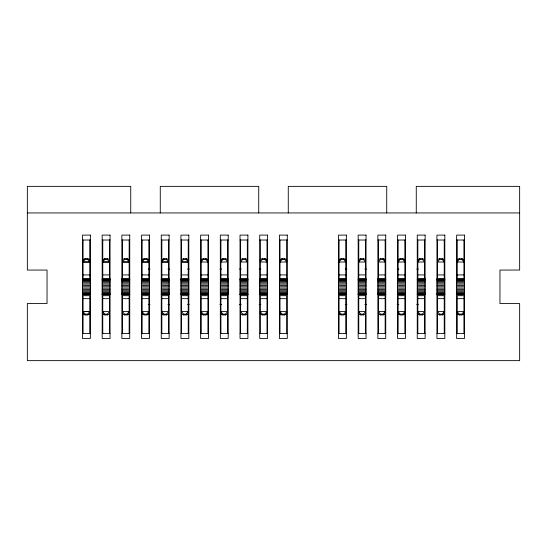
<?xml version="1.0" encoding="UTF-8"?>
<svg xmlns="http://www.w3.org/2000/svg" width="547" height="547" viewBox="0 0 547 547"><rect width="100%" height="100%" fill="white"/><g stroke="black" fill="none" stroke-linecap="round" stroke-linejoin="round"><path stroke-width="0.82" d="M109.468 311.571L109.462 313.971L107.499 314.928L104.737 314.928L102.774 313.971L102.768 311.571L109.462 311.571L107.499 314.135L107.499 314.928M129.16 311.571L129.154 313.971L127.191 314.928L124.429 314.928L122.466 313.971L122.466 311.571L129.154 311.571L127.191 314.135L127.191 314.928M146.883 258.656L146.883 259.449L148.846 262.013L142.158 262.013L142.158 259.613L144.121 258.656L146.883 258.656L148.846 259.613L148.852 262.013L142.152 262.013L142.158 259.613M148.846 313.971L148.846 311.571L142.152 311.571L142.158 313.971L144.121 314.928L146.883 314.928L148.846 313.971L148.852 311.571L146.883 314.135L146.883 314.928M168.544 311.571L168.538 313.971L166.575 314.928L163.813 314.928L161.85 313.971L161.85 311.571L168.538 311.571L166.575 314.135L166.575 314.928M188.236 311.571L188.23 313.971L186.267 314.928L183.505 314.928L181.542 313.971L181.542 311.571L188.23 311.571L186.267 314.135L186.267 314.928M201.234 262.013L201.234 259.613L203.197 258.656L205.959 258.656L207.922 259.613L207.928 262.013L201.228 262.013L203.197 259.449L203.197 258.656M207.928 311.571L207.922 313.971L205.959 314.928L203.197 314.928L201.234 313.971L201.228 311.571L207.922 311.571L205.959 314.135L205.959 314.928M220.926 262.013L220.926 259.613L222.889 258.656L225.651 258.656L227.614 259.613L227.62 262.013L220.92 262.013L222.889 259.449L222.889 258.656M227.62 311.571L227.614 313.971L225.651 314.928L222.889 314.928L220.926 313.971L220.926 311.571L227.614 311.571L225.651 314.135L225.651 314.928M240.618 259.613L240.612 262.013L247.312 262.013L247.306 259.613L245.343 258.656L242.581 258.656L240.618 259.613L240.618 262.013L242.581 259.449L242.581 258.656M247.306 313.971L247.306 311.571L240.612 311.571L240.618 313.971L242.581 314.928L245.343 314.928L247.306 313.971L247.312 311.571L245.343 314.135L245.343 314.928M260.31 262.013L260.31 259.613L262.273 258.656L265.035 258.656L266.998 259.613L267.004 262.013L260.304 262.013L262.273 259.449L262.273 258.656M267.004 311.571L266.998 313.971L265.035 314.928L262.273 314.928L260.31 313.971L260.31 311.571L266.998 311.571L265.035 314.135L265.035 314.928M280.002 262.013L280.002 259.613L281.965 258.656L284.727 258.656L286.69 259.613L286.696 262.013L279.996 262.013L281.965 259.449L281.965 258.656M286.696 311.571L286.69 313.971L284.727 314.928L281.965 314.928L280.002 313.971L280.002 311.571L286.69 311.571L284.727 314.135L284.727 314.928M339.078 259.613L339.072 262.013L345.772 262.013L345.766 259.613L343.803 258.656L341.041 258.656L339.078 259.613L339.078 262.013L341.041 259.449L341.041 258.656M345.766 313.971L345.766 311.571L339.072 311.571L339.078 313.971L341.041 314.928L343.803 314.928L345.766 313.971L345.772 311.571L343.803 314.135L343.803 314.928M358.77 262.013L358.77 259.613L360.733 258.656L363.495 258.656L365.458 259.613L365.464 262.013L358.764 262.013L360.733 259.449L360.733 258.656M365.464 311.571L365.458 313.971L363.495 314.928L360.733 314.928L358.77 313.971L358.77 311.571L365.458 311.571L363.495 314.135L363.495 314.928M378.462 262.013L378.462 259.613L380.425 258.656L383.187 258.656L385.15 259.613L385.156 262.013L378.456 262.013L380.425 259.449L380.425 258.656M385.156 311.571L385.15 313.971L383.187 314.928L380.425 314.928L378.462 313.971L378.462 311.571L385.15 311.571L383.187 314.135L383.187 314.928M398.154 262.013L398.154 259.613L400.117 258.656L402.879 258.656L404.842 259.613L404.848 262.013L398.148 262.013L400.117 259.449L400.117 258.656M404.848 311.571L404.842 313.971L402.879 314.928L400.117 314.928L398.154 313.971L398.148 311.571L404.842 311.571L402.879 314.135L402.879 314.928M417.846 262.013L417.846 259.613L419.809 258.656L422.571 258.656L424.534 259.613L424.54 262.013L417.84 262.013L419.809 259.449L419.809 258.656M424.54 311.571L424.534 313.971L422.571 314.928L419.809 314.928L417.846 313.971L417.846 311.571L424.534 311.571L422.571 314.135L422.571 314.928M437.538 259.613L437.532 262.013L444.232 262.013L444.226 259.613L442.263 258.656L439.501 258.656L437.538 259.613L437.538 262.013L439.501 259.449L439.501 258.656M444.226 313.971L444.226 311.571L437.532 311.571L437.538 313.971L439.501 314.928L442.263 314.928L444.226 313.971L444.232 311.571L442.263 314.135L442.263 314.928M457.23 262.013L457.23 259.613L459.193 258.656L461.955 258.656L463.918 259.613L463.924 262.013L457.224 262.013L459.193 259.449L459.193 258.656M463.924 311.571L463.918 313.971L461.955 314.928L459.193 314.928L457.23 313.971L457.23 311.571L463.918 311.571L461.955 314.135L461.955 314.928M85.045 258.656L85.045 259.449L83.082 262.013L89.776 262.013L89.77 259.613L87.807 258.656L85.045 258.656L83.082 259.613L83.082 262.013L89.776 262.013L87.807 259.449L87.807 258.656M104.737 258.656L104.737 259.449L102.774 262.013L109.468 262.013L109.462 259.613L107.499 258.656L104.737 258.656L102.774 259.613L102.774 262.013L109.468 262.013L109.462 259.613M124.429 258.656L124.429 259.449L122.466 262.013L129.16 262.013L129.154 259.613L127.191 258.656L124.429 258.656L122.466 259.613L122.466 262.013L129.16 262.013L127.191 259.449L127.191 258.656M87.807 314.928L87.807 314.135L89.77 311.571L83.076 311.571L83.082 313.971L85.045 314.928L87.807 314.928L89.77 313.971L89.776 311.571L83.076 311.571L85.045 314.135L85.045 314.928M142.158 262.013L144.121 259.449L144.121 258.656M163.813 258.656L163.813 259.449L161.85 262.013L168.544 262.013L168.538 259.613L166.575 258.656L163.813 258.656L161.85 259.613L161.85 262.013L168.544 262.013L166.575 259.449L166.575 258.656M183.505 258.656L183.505 259.449L181.542 262.013L188.236 262.013L188.23 259.613L186.267 258.656L183.505 258.656L181.542 259.613L181.542 262.013L188.236 262.013L186.267 259.449L186.267 258.656M27.35 212.947L519.65 212.947M82.488 240.024L90.364 240.024M102.18 240.024L110.056 240.024M121.872 240.024L129.748 240.024M141.564 240.024L149.44 240.024M161.256 240.024L169.132 240.024M180.948 240.024L188.824 240.024M200.64 240.024L208.516 240.024M220.332 240.024L228.208 240.024M240.024 240.024L247.9 240.024M259.716 240.024L267.592 240.024M279.408 240.024L287.284 240.024M338.484 240.024L346.36 240.024M358.176 240.024L366.052 240.024M377.868 240.024L385.744 240.024M397.56 240.024L405.436 240.024M417.252 240.024L425.128 240.024M436.944 240.024L444.82 240.024M456.636 240.024L464.512 240.024M85.045 259.449L87.807 259.449M104.737 259.449L107.499 259.449L109.462 262.013M124.429 259.449L127.191 259.449M144.121 259.449L146.883 259.449M163.813 259.449L166.575 259.449M183.505 259.449L186.267 259.449M203.197 259.449L205.959 259.449L207.922 262.013L207.922 259.613M222.889 259.449L225.651 259.449L227.614 262.013M242.581 259.449L245.343 259.449L247.306 262.013M262.273 259.449L265.035 259.449L266.998 262.013M281.965 259.449L284.727 259.449L286.69 262.013M341.041 259.449L343.803 259.449L345.766 262.013M360.733 259.449L363.495 259.449L365.458 262.013M380.425 259.449L383.187 259.449L385.15 262.013M400.117 259.449L402.879 259.449L404.842 262.013L404.842 259.613M419.809 259.449L422.571 259.449L424.534 262.013M439.501 259.449L442.263 259.449L444.226 262.013M459.193 259.449L461.955 259.449L463.918 262.013M148.312 269.069L150.015 269.069M167.929 269.069L169.632 269.069M187.539 269.069L189.248 269.069M219.949 269.069L221.651 269.069M239.565 269.069L241.268 269.069M259.175 269.069L260.885 269.069M345.239 269.069L346.942 269.069M364.815 269.069L366.517 269.069M397.156 269.069L398.859 269.069M416.732 269.069L418.434 269.069M83.076 274.922L89.776 274.922M102.768 274.922L109.468 274.922M122.46 274.922L129.16 274.922M142.152 274.922L148.852 274.922M161.844 274.922L168.544 274.922M181.536 274.922L188.236 274.922M201.228 274.922L207.928 274.922M220.92 274.922L227.62 274.922M240.612 274.922L247.312 274.922M260.304 274.922L267.004 274.922M279.996 274.922L286.696 274.922M339.072 274.922L345.772 274.922M358.764 274.922L365.464 274.922M378.456 274.922L385.156 274.922M398.148 274.922L404.848 274.922M417.84 274.922L424.54 274.922M437.532 274.922L444.232 274.922M457.224 274.922L463.924 274.922M82.488 278.915L90.364 278.915M102.18 278.915L110.056 278.915M121.872 278.915L129.748 278.915M141.564 278.915L149.44 278.915M161.256 278.915L169.132 278.915M180.948 278.915L188.824 278.915M200.64 278.915L208.516 278.915M220.332 278.915L228.208 278.915M240.024 278.915L247.9 278.915M259.716 278.915L267.592 278.915M279.408 278.915L287.284 278.915M338.484 278.915L346.36 278.915M358.176 278.915L366.052 278.915M377.868 278.915L385.744 278.915M397.56 278.915L405.436 278.915M417.252 278.915L425.128 278.915M436.944 278.915L444.82 278.915M456.636 278.915L464.512 278.915M82.488 279.038L90.364 279.038M102.18 279.038L110.056 279.038M121.872 279.038L129.748 279.038M141.564 279.038L149.44 279.038M161.256 279.038L169.132 279.038M180.948 279.038L188.824 279.038M200.64 279.038L208.516 279.038M220.332 279.038L228.208 279.038M240.024 279.038L247.9 279.038M259.716 279.038L267.592 279.038M279.408 279.038L287.284 279.038M338.484 279.038L346.36 279.038M358.176 279.038L366.052 279.038M377.868 279.038L385.744 279.038M397.56 279.038L405.436 279.038M417.252 279.038L425.128 279.038M436.944 279.038L444.82 279.038M456.636 279.038L464.512 279.038M82.488 279.387L90.364 279.387M102.18 279.387L110.056 279.387M121.872 279.387L129.748 279.387M141.564 279.387L149.44 279.387M161.256 279.387L169.132 279.387M180.948 279.387L188.824 279.387M200.64 279.387L208.516 279.387M220.332 279.387L228.208 279.387M240.024 279.387L247.9 279.387M259.716 279.387L267.592 279.387M279.408 279.387L287.284 279.387M338.484 279.387L346.36 279.387M358.176 279.387L366.052 279.387M377.868 279.387L385.744 279.387M397.56 279.387L405.436 279.387M417.252 279.387L425.128 279.387M436.944 279.387L444.82 279.387M456.636 279.387L464.512 279.387M82.488 279.968L90.364 279.968M102.18 279.968L110.056 279.968M121.872 279.968L129.748 279.968M141.564 279.968L149.44 279.968M161.256 279.968L169.132 279.968M180.948 279.968L188.824 279.968M200.64 279.968L208.516 279.968M220.332 279.968L228.208 279.968M240.024 279.968L247.9 279.968M259.716 279.968L267.592 279.968M279.408 279.968L287.284 279.968M338.484 279.968L346.36 279.968M358.176 279.968L366.052 279.968M377.868 279.968L385.744 279.968M397.56 279.968L405.436 279.968M417.252 279.968L425.128 279.968M436.944 279.968L444.82 279.968M456.636 279.968L464.512 279.968M82.488 280.761L90.364 280.761M102.18 280.761L110.056 280.761M121.872 280.761L129.748 280.761M141.564 280.761L149.44 280.761M161.256 280.761L169.132 280.761M180.948 280.761L188.824 280.761M200.64 280.761L208.516 280.761M220.332 280.761L228.208 280.761M240.024 280.761L247.9 280.761M259.716 280.761L267.592 280.761M279.408 280.761L287.284 280.761M338.484 280.761L346.36 280.761M358.176 280.761L366.052 280.761M377.868 280.761L385.744 280.761M397.56 280.761L405.436 280.761M417.252 280.761L425.128 280.761M436.944 280.761L444.82 280.761M456.636 280.761L464.512 280.761M82.488 281.732L90.364 281.732M102.18 281.732L110.056 281.732M121.872 281.732L129.748 281.732M141.564 281.732L149.44 281.732M161.256 281.732L169.132 281.732M180.948 281.732L188.824 281.732M200.64 281.732L208.516 281.732M220.332 281.732L228.208 281.732M240.024 281.732L247.9 281.732M259.716 281.732L267.592 281.732M279.408 281.732L287.284 281.732M338.484 281.732L346.36 281.732M358.176 281.732L366.052 281.732M377.868 281.732L385.744 281.732M397.56 281.732L405.436 281.732M417.252 281.732L425.128 281.732M436.944 281.732L444.82 281.732M456.636 281.732L464.512 281.732M82.488 282.854L90.364 282.854M102.18 282.854L110.056 282.854M121.872 282.854L129.748 282.854M141.564 282.854L149.44 282.854M161.256 282.854L169.132 282.854M180.948 282.854L188.824 282.854M200.64 282.854L208.516 282.854M220.332 282.854L228.208 282.854M240.024 282.854L247.9 282.854M259.716 282.854L267.592 282.854M279.408 282.854L287.284 282.854M338.484 282.854L346.36 282.854M358.176 282.854L366.052 282.854M377.868 282.854L385.744 282.854M397.56 282.854L405.436 282.854M417.252 282.854L425.128 282.854M436.944 282.854L444.82 282.854M456.636 282.854L464.512 282.854M82.488 284.098L90.364 284.098M102.18 284.098L110.056 284.098M121.872 284.098L129.748 284.098M141.564 284.098L149.44 284.098M161.256 284.098L169.132 284.098M180.948 284.098L188.824 284.098M200.64 284.098L208.516 284.098M220.332 284.098L228.208 284.098M240.024 284.098L247.9 284.098M259.716 284.098L267.592 284.098M279.408 284.098L287.284 284.098M338.484 284.098L346.36 284.098M358.176 284.098L366.052 284.098M377.868 284.098L385.744 284.098M397.56 284.098L405.436 284.098M417.252 284.098L425.128 284.098M436.944 284.098L444.82 284.098M456.636 284.098L464.512 284.098M82.488 285.425L90.364 285.425M102.18 285.425L110.056 285.425M121.872 285.425L129.748 285.425M141.564 285.425L149.44 285.425M161.256 285.425L169.132 285.425M180.948 285.425L188.824 285.425M200.64 285.425L208.516 285.425M220.332 285.425L228.208 285.425M240.024 285.425L247.9 285.425M259.716 285.425L267.592 285.425M279.408 285.425L287.284 285.425M338.484 285.425L346.36 285.425M358.176 285.425L366.052 285.425M377.868 285.425L385.744 285.425M397.56 285.425L405.436 285.425M417.252 285.425L425.128 285.425M436.944 285.425L444.82 285.425M456.636 285.425L464.512 285.425M82.488 286.792L90.364 286.792M102.18 286.792L110.056 286.792M121.872 286.792L129.748 286.792M141.564 286.792L149.44 286.792M161.256 286.792L169.132 286.792M180.948 286.792L188.824 286.792M200.64 286.792L208.516 286.792M220.332 286.792L228.208 286.792M240.024 286.792L247.9 286.792M259.716 286.792L267.592 286.792M279.408 286.792L287.284 286.792M338.484 286.792L346.36 286.792M358.176 286.792L366.052 286.792M377.868 286.792L385.744 286.792M397.56 286.792L405.436 286.792M417.252 286.792L425.128 286.792M436.944 286.792L444.82 286.792M456.636 286.792L464.512 286.792M82.488 288.16L90.364 288.16M102.18 288.16L110.056 288.16M121.872 288.16L129.748 288.16M141.564 288.16L149.44 288.16M161.256 288.16L169.132 288.16M180.948 288.16L188.824 288.16M200.64 288.16L208.516 288.16M220.332 288.16L228.208 288.16M240.024 288.16L247.9 288.16M259.716 288.16L267.592 288.16M279.408 288.16L287.284 288.16M338.484 288.16L346.36 288.16M358.176 288.16L366.052 288.16M377.868 288.16L385.744 288.16M397.56 288.16L405.436 288.16M417.252 288.16L425.128 288.16M436.944 288.16L444.82 288.16M456.636 288.16L464.512 288.16M82.488 289.486L90.364 289.486M102.18 289.486L110.056 289.486M121.872 289.486L129.748 289.486M141.564 289.486L149.44 289.486M161.256 289.486L169.132 289.486M180.948 289.486L188.824 289.486M200.64 289.486L208.516 289.486M220.332 289.486L228.208 289.486M240.024 289.486L247.9 289.486M259.716 289.486L267.592 289.486M279.408 289.486L287.284 289.486M338.484 289.486L346.36 289.486M358.176 289.486L366.052 289.486M377.868 289.486L385.744 289.486M397.56 289.486L405.436 289.486M417.252 289.486L425.128 289.486M436.944 289.486L444.82 289.486M456.636 289.486L464.512 289.486M82.488 290.731L90.364 290.731M102.18 290.731L110.056 290.731M121.872 290.731L129.748 290.731M141.564 290.731L149.44 290.731M161.256 290.731L169.132 290.731M180.948 290.731L188.824 290.731M200.64 290.731L208.516 290.731M220.332 290.731L228.208 290.731M240.024 290.731L247.9 290.731M259.716 290.731L267.592 290.731M279.408 290.731L287.284 290.731M338.484 290.731L346.36 290.731M358.176 290.731L366.052 290.731M377.868 290.731L385.744 290.731M397.56 290.731L405.436 290.731M417.252 290.731L425.128 290.731M436.944 290.731L444.82 290.731M456.636 290.731L464.512 290.731M82.488 291.852L90.364 291.852M102.18 291.852L110.056 291.852M121.872 291.852L129.748 291.852M141.564 291.852L149.44 291.852M161.256 291.852L169.132 291.852M180.948 291.852L188.824 291.852M200.64 291.852L208.516 291.852M220.332 291.852L228.208 291.852M240.024 291.852L247.9 291.852M259.716 291.852L267.592 291.852M279.408 291.852L287.284 291.852M338.484 291.852L346.36 291.852M358.176 291.852L366.052 291.852M377.868 291.852L385.744 291.852M397.56 291.852L405.436 291.852M417.252 291.852L425.128 291.852M436.944 291.852L444.82 291.852M456.636 291.852L464.512 291.852M82.488 292.823L90.364 292.823M102.18 292.823L110.056 292.823M121.872 292.823L129.748 292.823M141.564 292.823L149.44 292.823M161.256 292.823L169.132 292.823M180.948 292.823L188.824 292.823M200.64 292.823L208.516 292.823M220.332 292.823L228.208 292.823M240.024 292.823L247.9 292.823M259.716 292.823L267.592 292.823M279.408 292.823L287.284 292.823M338.484 292.823L346.36 292.823M358.176 292.823L366.052 292.823M377.868 292.823L385.744 292.823M397.56 292.823L405.436 292.823M417.252 292.823L425.128 292.823M436.944 292.823L444.82 292.823M456.636 292.823L464.512 292.823M82.488 293.616L90.364 293.616M102.18 293.616L110.056 293.616M121.872 293.616L129.748 293.616M141.564 293.616L149.44 293.616M161.256 293.616L169.132 293.616M180.948 293.616L188.824 293.616M200.64 293.616L208.516 293.616M220.332 293.616L228.208 293.616M240.024 293.616L247.9 293.616M259.716 293.616L267.592 293.616M279.408 293.616L287.284 293.616M338.484 293.616L346.36 293.616M358.176 293.616L366.052 293.616M377.868 293.616L385.744 293.616M397.56 293.616L405.436 293.616M417.252 293.616L425.128 293.616M436.944 293.616L444.82 293.616M456.636 293.616L464.512 293.616M82.488 294.197L90.364 294.197M102.18 294.197L110.056 294.197M121.872 294.197L129.748 294.197M141.564 294.197L149.44 294.197M161.256 294.197L169.132 294.197M180.948 294.197L188.824 294.197M200.64 294.197L208.516 294.197M220.332 294.197L228.208 294.197M240.024 294.197L247.9 294.197M259.716 294.197L267.592 294.197M279.408 294.197L287.284 294.197M338.484 294.197L346.36 294.197M358.176 294.197L366.052 294.197M377.868 294.197L385.744 294.197M397.56 294.197L405.436 294.197M417.252 294.197L425.128 294.197M436.944 294.197L444.82 294.197M456.636 294.197L464.512 294.197M82.488 294.546L90.364 294.546M102.18 294.546L110.056 294.546M121.872 294.546L129.748 294.546M141.564 294.546L149.44 294.546M161.256 294.546L169.132 294.546M180.948 294.546L188.824 294.546M200.64 294.546L208.516 294.546M220.332 294.546L228.208 294.546M240.024 294.546L247.9 294.546M259.716 294.546L267.592 294.546M279.408 294.546L287.284 294.546M338.484 294.546L346.36 294.546M358.176 294.546L366.052 294.546M377.868 294.546L385.744 294.546M397.56 294.546L405.436 294.546M417.252 294.546L425.128 294.546M436.944 294.546L444.82 294.546M456.636 294.546L464.512 294.546M82.488 294.669L90.364 294.669M102.18 294.669L110.056 294.669M121.872 294.669L129.748 294.669M141.564 294.669L149.44 294.669M161.256 294.669L169.132 294.669M180.948 294.669L188.824 294.669M200.64 294.669L208.516 294.669M220.332 294.669L228.208 294.669M240.024 294.669L247.9 294.669M259.716 294.669L267.592 294.669M279.408 294.669L287.284 294.669M338.484 294.669L346.36 294.669M358.176 294.669L366.052 294.669M377.868 294.669L385.744 294.669M397.56 294.669L405.436 294.669M417.252 294.669L425.128 294.669M436.944 294.669L444.82 294.669M456.636 294.669L464.512 294.669M83.076 298.662L89.776 298.662M102.768 298.662L109.468 298.662M122.46 298.662L129.16 298.662M142.152 298.662L148.852 298.662M161.844 298.662L168.544 298.662M181.536 298.662L188.236 298.662M201.228 298.662L207.928 298.662M220.92 298.662L227.62 298.662M240.612 298.662L247.312 298.662M260.304 298.662L267.004 298.662M279.996 298.662L286.696 298.662M339.072 298.662L345.772 298.662M358.764 298.662L365.464 298.662M378.456 298.662L385.156 298.662M398.148 298.662L404.848 298.662M417.84 298.662L424.54 298.662M437.532 298.662L444.232 298.662M457.224 298.662L463.924 298.662M148.312 304.515L150.015 304.515M167.929 304.515L169.632 304.515M187.539 304.515L189.248 304.515M219.949 304.515L221.651 304.515M239.565 304.515L241.268 304.515M259.175 304.515L260.885 304.515M345.239 304.515L346.942 304.515M364.815 304.515L366.517 304.515M397.156 304.515L398.859 304.515M416.732 304.515L418.434 304.515M85.045 314.135L87.807 314.135M102.774 313.971L102.774 311.571L104.737 314.135L107.499 314.135M122.466 311.571L124.429 314.135L127.191 314.135M142.158 311.571L144.121 314.135L146.883 314.135M161.85 311.571L163.813 314.135L166.575 314.135M181.542 311.571L183.505 314.135L186.267 314.135M201.234 313.971L201.234 311.571L203.197 314.135L205.959 314.135M220.926 311.571L222.889 314.135L225.651 314.135M240.618 311.571L242.581 314.135L245.343 314.135M260.31 311.571L262.273 314.135L265.035 314.135M280.002 311.571L281.965 314.135L284.727 314.135M339.078 311.571L341.041 314.135L343.803 314.135M358.77 311.571L360.733 314.135L363.495 314.135M378.462 311.571L380.425 314.135L383.187 314.135M398.154 313.971L398.154 311.571L400.117 314.135L402.879 314.135M417.846 311.571L419.809 314.135L422.571 314.135M437.538 311.571L439.501 314.135L442.263 314.135M457.23 311.571L459.193 314.135L461.955 314.135M82.488 333.561L90.364 333.561M102.18 333.561L110.056 333.561M121.872 333.561L129.748 333.561M141.564 333.561L149.44 333.561M161.256 333.561L169.132 333.561M180.948 333.561L188.824 333.561M200.64 333.561L208.516 333.561M220.332 333.561L228.208 333.561M240.024 333.561L247.9 333.561M259.716 333.561L267.592 333.561M279.408 333.561L287.284 333.561M338.484 333.561L346.36 333.561M358.176 333.561L366.052 333.561M377.868 333.561L385.744 333.561M397.56 333.561L405.436 333.561M417.252 333.561L425.128 333.561M436.944 333.561L444.82 333.561M456.636 333.561L464.512 333.561M463.924 240.024L463.924 277.91M463.924 333.561L463.924 295.674L457.224 295.674L457.224 333.561M461.955 258.656L461.955 259.449M459.193 314.135L459.193 314.928M457.224 240.024L457.224 277.91M444.232 240.024L444.232 277.91M444.232 333.561L444.232 295.674L437.532 295.674L437.532 333.561M442.263 258.656L442.263 259.449M439.501 314.135L439.501 314.928M437.532 240.024L437.532 277.91M424.54 240.024L424.54 277.91M424.54 333.561L424.54 295.674L417.84 295.674L417.84 333.561M422.571 258.656L422.571 259.449M419.809 314.135L419.809 314.928M417.84 240.024L417.84 277.91M416.267 212.947L416.267 186.363L519.65 186.363L519.65 270.054L499.958 270.054L499.958 303.53L519.65 303.53L519.65 360.637L27.35 360.637L27.35 303.53L47.042 303.53L47.042 270.054L27.35 270.054L27.35 186.363L130.733 186.363L130.733 212.947M404.848 240.024L404.848 277.91M404.848 333.561L404.848 295.674L398.148 295.674L398.148 333.561M402.879 258.656L402.879 259.449M400.117 314.135L400.117 314.928M398.148 240.024L398.148 277.91M386.729 212.947L386.729 186.363L288.269 186.363L288.269 212.947M385.156 240.024L385.156 277.91M385.156 333.561L385.156 295.674L378.456 295.674L378.456 333.561M383.187 258.656L383.187 259.449M380.425 314.135L380.425 314.928M378.456 240.024L378.456 277.91M365.464 240.024L365.464 277.91M365.464 333.561L365.464 295.674L358.764 295.674L358.764 333.561M363.495 258.656L363.495 259.449M360.733 314.135L360.733 314.928M358.764 240.024L358.764 277.91M345.772 240.024L345.772 277.91M345.772 333.561L345.772 295.674L339.072 295.674L339.072 333.561M343.803 258.656L343.803 259.449M341.041 314.135L341.041 314.928M339.072 240.024L339.072 277.91M286.696 240.024L286.696 277.91M286.696 333.561L286.696 295.674L279.996 295.674L279.996 333.561M284.727 258.656L284.727 259.449M281.965 314.135L281.965 314.928M279.996 240.024L279.996 277.91M267.004 240.024L267.004 277.91M267.004 333.561L267.004 295.674L260.304 295.674L260.304 333.561M265.035 258.656L265.035 259.449M262.273 314.135L262.273 314.928M260.304 240.024L260.304 277.91M258.731 212.947L258.731 186.363L160.271 186.363L160.271 212.947M247.312 240.024L247.312 277.91M247.312 333.561L247.312 295.674L240.612 295.674L240.612 333.561M245.343 258.656L245.343 259.449M242.581 314.135L242.581 314.928M240.612 240.024L240.612 277.91M227.62 240.024L227.62 277.91M227.62 333.561L227.62 295.674L220.92 295.674L220.92 333.561M225.651 258.656L225.651 259.449M222.889 314.135L222.889 314.928M220.92 240.024L220.92 277.91M207.928 240.024L207.928 277.91M207.928 333.561L207.928 295.674L201.228 295.674L201.228 333.561M205.959 258.656L205.959 259.449M203.197 314.135L203.197 314.928M201.228 240.024L201.228 277.91M188.236 240.024L188.236 277.91M188.236 333.561L188.236 295.674L181.536 295.674L181.536 333.561M183.505 314.135L183.505 314.928M181.536 240.024L181.536 277.91M168.544 240.024L168.544 277.91M168.544 333.561L168.544 295.674L161.844 295.674L161.844 333.561M163.813 314.135L163.813 314.928M161.844 240.024L161.844 277.91M148.852 240.024L148.852 277.91M148.852 333.561L148.852 295.674L142.152 295.674L142.152 333.561M144.121 314.135L144.121 314.928M142.152 240.024L142.152 277.91M129.16 240.024L129.16 277.91M129.16 333.561L129.16 295.674L122.46 295.674L122.46 333.561M124.429 314.135L124.429 314.928M122.46 240.024L122.46 277.91M109.468 240.024L109.468 277.91M109.468 333.561L109.468 295.674L102.768 295.674L102.768 333.561M107.499 258.656L107.499 259.449M104.737 314.135L104.737 314.928M102.768 240.024L102.768 277.91M89.776 240.024L89.776 277.91M89.776 333.561L89.776 295.674L83.076 295.674L83.076 333.561M83.076 240.024L83.076 277.91M90.364 235.101L82.488 235.101L82.488 338.484L90.364 338.484L90.364 235.101M110.056 235.101L102.18 235.101L102.18 338.484L110.056 338.484L110.056 235.101M129.748 235.101L121.872 235.101L121.872 338.484L129.748 338.484L129.748 235.101M149.44 235.101L141.564 235.101L141.564 338.484L149.44 338.484L149.44 235.101M169.132 235.101L161.256 235.101L161.256 338.484L169.132 338.484L169.132 235.101M188.824 235.101L180.948 235.101L180.948 338.484L188.824 338.484L188.824 235.101M208.516 235.101L200.64 235.101L200.64 338.484L208.516 338.484L208.516 235.101M228.208 235.101L220.332 235.101L220.332 338.484L228.208 338.484L228.208 235.101M247.9 235.101L240.024 235.101L240.024 338.484L247.9 338.484L247.9 235.101M267.592 235.101L259.716 235.101L259.716 338.484L267.592 338.484L267.592 235.101M287.284 235.101L279.408 235.101L279.408 338.484L287.284 338.484L287.284 235.101M346.36 235.101L338.484 235.101L338.484 338.484L346.36 338.484L346.36 235.101M366.052 235.101L358.176 235.101L358.176 338.484L366.052 338.484L366.052 235.101M385.744 235.101L377.868 235.101L377.868 338.484L385.744 338.484L385.744 235.101M405.436 235.101L397.56 235.101L397.56 338.484L405.436 338.484L405.436 235.101M425.128 235.101L417.252 235.101L417.252 338.484L425.128 338.484L425.128 235.101M444.82 235.101L436.944 235.101L436.944 338.484L444.82 338.484L444.82 235.101M464.512 235.101L456.636 235.101L456.636 338.484L464.512 338.484L464.512 235.101"/></g></svg>
